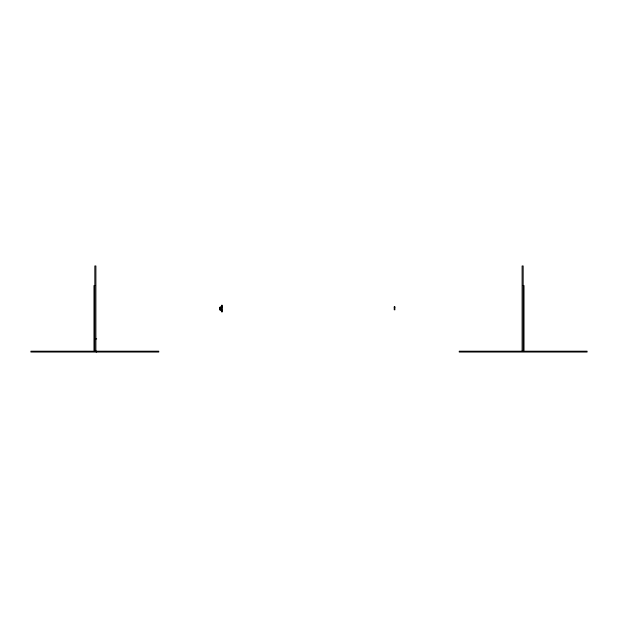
<?xml version="1.0" encoding="UTF-8"?>
<svg xmlns="http://www.w3.org/2000/svg" width="618" height="618" viewBox="0 0 618 618"><rect width="100%" height="100%" fill="white"/><g stroke="black" fill="none" stroke-linecap="round" stroke-linejoin="round"><path stroke-width="0.93" d="M221.568 305.933L220.974 306.837M220.711 307.401L221.8 305.995M96.076 351.318L96.678 351.318M96.678 351.92L96.076 351.92M94.832 285.562L93.982 285.562L93.982 351.194L30.9 351.194L30.9 352.044L158.764 352.044L158.764 351.194L94.832 351.194L94.832 265.956L95.898 265.956L95.898 351.194M523.168 285.562L524.018 285.562L524.018 351.194L587.1 351.194L587.1 352.044L459.236 352.044L459.236 351.194L523.168 351.194L523.168 265.956L522.102 265.956L522.102 351.194M394.238 307.185L394.879 307.185M95.914 338.911L96.732 338.911M221.8 311.148L220.711 309.742M220.943 310.259L221.568 311.209M394.879 309.85L394.879 306.76L394.238 306.76L394.238 309.85M222.132 305.184L222.132 311.966M221.8 305.184L221.8 311.966M220.711 307.216L220.711 309.927M219.769 307.216L219.769 309.927M219.629 307.355L219.629 309.788M221.8 307.084A1.53 0.788 -75.6 0 1 220.711 307.895M220.711 309.247A1.53 0.788 75.6 0 1 221.8 310.058M221.568 308.567C220.904 309.865 220.943 307.27 221.568 308.567"/></g></svg>
